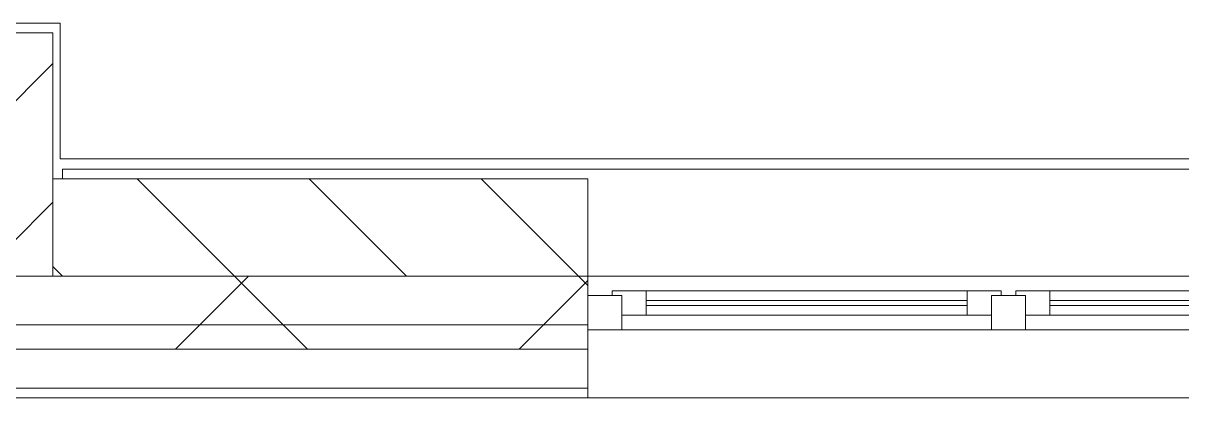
# Model space of a CAD drawing. Header units: millimetres. Extents: x 81469 to 281789, y -8553 to 29000.
# Drawn here: x 228524 to 230906, y 3300 to 4070 of the extents above; entities that cross this region are included whole.
import ezdxf

# ---------------------------------------------------------------- set-up
doc = ezdxf.new("R2010")
doc.units = ezdxf.units.MM
doc.layers.add('A-FLOR-3', color=7, linetype='Continuous', lineweight=5, true_color=0xaaaaaa)
for name, color, linetype, lineweight in [('A-GLAZ-3', 7, 'Continuous', 5), ('A-WALL', 7, 'Continuous', 9), ('A-WALL-4', 7, 'Continuous', 5), ('I-WALL-2', 7, 'Continuous', 5), ('S-COLS-1', 7, 'Continuous', 5)]:
    doc.layers.add(name, color=color, linetype=linetype, lineweight=lineweight)
pattern_1 = [(45, (152605.183090382, 0), (-353.5533905932738, 353.5533905932738), []), (135, (152605.183090382, 0), (-353.5533905932738, -353.5533905932737), [])]

# ---------------------------------------------------------------- blocks, each defined once
blk = doc.blocks.new('BSC_Колонна _Прямоугольная - 500х500-V17-3_5_3_птичка')
at = {"layer": 'S-COLS-1'}
h = blk.add_hatch(dxfattribs=at)
h.set_pattern_fill('FP_48', color=256, style=0, pattern_type=2)
h.set_pattern_definition([(45, (-75730, -3800), (-285.1231318439457, 285.1231318439457), []), (45, (-75444.87700000001, -3800), (-285.1231318439457, 285.1231318439457), [504.031, -100.806, 16.764, -84.042])])
h.paths.add_polyline_path([(-249.9999999999085, -249.9999999999778), (250.0000000000645, -249.9999999999432), (250.0000000000645, 250.0000000000471), (-249.9999999999085, 250.0000000000471), (-249.9999999999085, -98.81689234813912)])
for p, q in [((250.0000000000001, 250), (-250.0000000000001, 249.9999999999993)), ((-250.0000000000001, 249.9999999999993), (-249.9999999999954, -249.9999999999999)), ((249.9999999999998, -249.999999999992), (250.0000000000001, 250)), ((-249.9999999999954, -249.9999999999999), (249.9999999999998, -249.999999999992))]:
    blk.add_line(p, q, dxfattribs=at)
blk = doc.blocks.new('120_Окно_СКБ_2Ст - 120_Окно_СКБ_2Ст 3000х2500 _мал_створка слева_-22809161-3_5_3_птичка')
at = {"layer": 'A-GLAZ-3'}
for p, q in [((-1500.000000000006, -74.9999999999663), (-1500.000000000006, -4.999999999956158)), ((-1500.000000000006, -4.999999999956158), (-1429.999999999972, -4.999999999956293)), ((1499.999999999991, -4.999999999960895), (-1500.000000000006, -4.999999999956023)), ((-1429.999999999972, -4.999999999956293), (-1429.999999999972, -74.99999999996643)), ((600.0000000000249, -74.99999999996969), (600.0000000000249, -4.999999999959542)), ((600.0000000000249, -4.999999999959542), (670.0000000000244, -4.999999999959677)), ((670.0000000000244, -4.999999999959677), (670.0000000000244, -74.99999999996982)), ((1430.00000000004, -74.99999999997104), (1430.00000000004, -4.999999999960895)), ((1430.00000000004, -4.999999999960895), (1499.999999999991, -4.99999999996103)), ((1499.999999999991, -4.99999999996103), (1499.999999999991, -74.99999999997118)), ((600.0000000000201, -34.99999999997161), (-1429.999999999978, -34.99999999996505)), ((-1429.999999999978, -34.99999999996505), (-1429.999999999978, -74.99999999996756)), ((-1379.999999999975, -84.99999999995892), (-1379.999999999974, -34.99999999996514)), ((550.0000000000286, -84.99999999997428), (550.0000000000291, -34.99999999997144)), ((600.0000000000198, -74.99999999997411), (600.0000000000201, -34.99999999997161)), ((1430.000000000027, -34.9999999999722), (670.0000000000272, -34.99999999996975)), ((670.0000000000272, -34.99999999996975), (670.0000000000271, -74.99999999997226)), ((720.0000000000309, -84.99999999997296), (720.0000000000315, -34.99999999996992)), ((1380.000000000035, -84.99999999997509), (1380.000000000035, -34.99999999997205)), ((1430.000000000027, -74.9999999999747), (1430.000000000027, -34.9999999999722)), ((-1379.999999999975, -54.9999999999631), (550.000000000029, -54.99999999996933)), ((550.0000000000291, -64.99999999996915), (-1379.999999999975, -64.99999999996291)), ((720.0000000000313, -54.99999999996773), (1380.000000000035, -54.99999999996987)), ((1380.000000000035, -64.99999999996983), (720.0000000000313, -64.9999999999677)), ((-1429.999999999972, -74.99999999996643), (-1500.000000000006, -74.9999999999663)), ((-1500.000000000006, -74.99999999996619), (-1449.999999999982, -74.99999999996628)), ((-1429.999999999978, -74.99999999996756), (-1449.999999999976, -74.99999999996749)), ((-1449.999999999976, -74.99999999996749), (-1449.999999999976, -84.999999999968)), ((-1449.999999999976, -84.999999999968), (620.0000000000282, -84.99999999997469)), ((620.0000000000285, -84.99999999997506), (-1449.999999999976, -84.99999999995761)), ((670.0000000000244, -74.99999999996982), (600.0000000000249, -74.99999999996969)), ((620.0000000000282, -74.99999999997416), (600.0000000000198, -74.99999999997411)), ((620.0000000000291, -74.99999999996965), (650.0000000000437, -74.99999999996969)), ((620.0000000000282, -84.99999999997469), (620.0000000000282, -74.99999999997416)), ((670.0000000000271, -74.99999999997226), (650.0000000000308, -74.99999999997219)), ((650.0000000000308, -74.99999999997219), (650.0000000000308, -84.9999999999727)), ((650.0000000000308, -84.9999999999727), (1450.000000000035, -84.9999999999753)), ((1450.000000000035, -84.99999999997533), (650.0000000000306, -84.99999999997274)), ((1499.999999999991, -74.99999999997118), (1430.00000000004, -74.99999999997104)), ((1450.000000000035, -74.99999999997478), (1430.000000000027, -74.9999999999747)), ((1450.000000000052, -74.99999999997098), (1499.999999999991, -74.99999999997107)), ((1450.000000000035, -84.9999999999753), (1450.000000000035, -74.99999999997478))]:
    blk.add_line(p, q, dxfattribs=at)

msp = doc.modelspace()

# ---------------------------------------------------------------- hatches: boundary and pattern name
at = {"layer": 'A-WALL-4'}
h = msp.add_hatch(dxfattribs=at)
h.set_pattern_fill('FP_58', color=256, style=0, pattern_type=2)
h.set_pattern_definition([(135, (152605.183090382, 0), (-176.7766952966369, -176.7766952966369), [])])
h.paths.add_polyline_path([(236705.1830760678, 3549.999999997945), (236805.1830375575, 3549.999999997945), (236805.1830375575, 3749.99999999797), (236705.1830760678, 3749.99999999797), (236705.1830760678, 3701.183107649853)])
h.paths.add_polyline_path([(235575.7887608246, 3549.999999997945), (235805.1830760678, 3549.999999997945), (235805.1830760678, 3749.99999999797), (234905.1830760678, 3749.99999999797), (234905.1830760678, 3549.999999998015)])
h.paths.add_polyline_path([(232685.1830903827, 3549.999999998015), (232955.1830891014, 3549.999999998015), (232955.1830891014, 3749.99999999797), (232685.1830903827, 3749.99999999797)])
h.paths.add_polyline_path([(229050.3606630775, 3549.999999998015), (229685.1830903826, 3549.999999998015), (229685.1830903826, 3749.999999998004), (228585.1831139502, 3749.999999998004), (228585.1831139502, 3549.999999998015)])
h.paths.add_polyline_path([(233455.1830891014, 3549.999999998015), (234005.1830760678, 3549.999999998015), (234005.1830760678, 3749.99999999797), (233455.1830891014, 3749.99999999797), (233455.1830891014, 3666.666667735741)])
h = msp.add_hatch(dxfattribs=at)
h.set_pattern_fill('FP_60', color=256, style=0, pattern_type=2)
h.set_pattern_definition(pattern_1)
h.paths.add_polyline_path([(237306.7840880713, 3449.999999997934), (237305.1830375574, 3549.999999997945), (236705.1830760678, 3549.999999997945), (236705.1830760678, 3449.999999998003), (237305.1830375574, 3449.999999997934)])
h.paths.add_polyline_path([(229050.3606630775, 3449.999999998003), (229685.1830903826, 3449.999999998003), (229685.1830903826, 3549.999999998015), (228305.1830833597, 3549.999999998015), (228305.1830833597, 3449.999999998003), (228585.1831139502, 3449.999999998003)])
h.paths.add_polyline_path([(234905.1830760678, 3449.999999998003), (235805.1830760678, 3449.999999998003), (235805.1830760678, 3549.999999997945), (234905.1830760678, 3549.999999998015)])
h.paths.add_polyline_path([(234005.1830760678, 3449.999999998003), (234005.1830760678, 3549.999999998015), (232685.1830903827, 3549.999999998015), (232685.1830903827, 3449.999999998003), (233711.3807328968, 3449.999999998003)])
h = msp.add_hatch(dxfattribs=at)
h.set_pattern_fill('FP_60', color=256, style=0, pattern_type=2)
h.set_pattern_definition(pattern_1)
h.paths.add_polyline_path([(237406.7840880713, 3399.99999999798), (237406.7840880713, 3449.999999997934), (236705.1830760678, 3449.999999998003), (236705.1830760678, 3399.99999999798), (237306.7840880713, 3399.99999999798)])
h.paths.add_polyline_path([(229685.1830903826, 3399.99999999798), (229685.1830903826, 3449.999999998003), (228305.1830833597, 3449.999999998003), (228305.1830833597, 3399.99999999798), (229050.3606630775, 3399.99999999798)])
h.paths.add_polyline_path([(232685.1830903827, 3399.99999999798), (234005.1830760678, 3399.99999999798), (234005.1830760678, 3449.999999998003), (232685.1830903827, 3449.999999998003)])
h.paths.add_polyline_path([(235575.7887608246, 3399.99999999798), (235805.1830760678, 3399.99999999798), (235805.1830760678, 3449.999999998003), (234905.1830760678, 3449.999999998003), (234905.1830760678, 3399.99999999798)])

# ---------------------------------------------------------------- linework, layer by layer
at = {"layer": 'A-FLOR-3'}
for p, q in [((228326.1830575451, 4069.999999998006), (228600.1830891013, 4069.999999998005)), ((228600.1830891013, 4069.999999998005), (228600.1830891013, 3790.999999998005)), ((228600.1830891013, 3790.999999998005), (232935.1830891013, 3790.99999999799))]:
    msp.add_line(p, q, dxfattribs=at)
at = {"layer": 'A-WALL'}
for p, q in [((229685.1830903825, 3549.999999998002), (228585.1831139501, 3549.999999998006)), ((228305.1830833596, 3449.999999998007), (229685.1830903825, 3449.999999998003)), ((228305.1830833596, 3399.999999998007), (229685.1830903825, 3399.999999998002)), ((228305.1830833596, 3319.999999998007), (229685.1830903825, 3319.999999998003))]:
    msp.add_line(p, q, dxfattribs=at)
at = {"layer": 'A-WALL-4'}
for p, q in [((229685.1830903825, 3749.999999998002), (228585.1831139501, 3749.999999998005)), ((229685.1830903825, 3299.999999998002), (229685.1830903825, 3749.999999998002)), ((229685.1830903825, 3549.999999998002), (232685.1830903825, 3549.999999997993)), ((237556.7840880712, 3299.999999997977), (228463.1830833596, 3299.999999998007))]:
    msp.add_line(p, q, dxfattribs=at)
at = {"layer": 'I-WALL-2'}
for p, q in [((228605.1830575451, 3769.999965278356), (232955.1830891013, 3769.999965278343)), ((228605.1830575451, 3769.999965278356), (228605.1830575451, 3749.999999998027)), ((232685.1830903825, 3549.999965278343), (229685.1830903825, 3549.999965278353))]:
    msp.add_line(p, q, dxfattribs=at)

# ---------------------------------------------------------------- block references
at = {"layer": 'A-GLAZ-3', "rotation": 180}
msp.add_blockref('120_Окно_СКБ_2Ст - 120_Окно_СКБ_2Ст 3000х2500 _мал_створка слева_-22809161-3_5_3_птичка', (231185.1830903825, 3434.999999997997), dxfattribs=at)
at = {"layer": 'S-COLS-1'}
msp.add_blockref('BSC_Колонна _Прямоугольная - 500х500-V17-3_5_3_птичка', (228335.1831139501, 3799.999999998005), dxfattribs=at)

doc.saveas('drawing.dxf')
